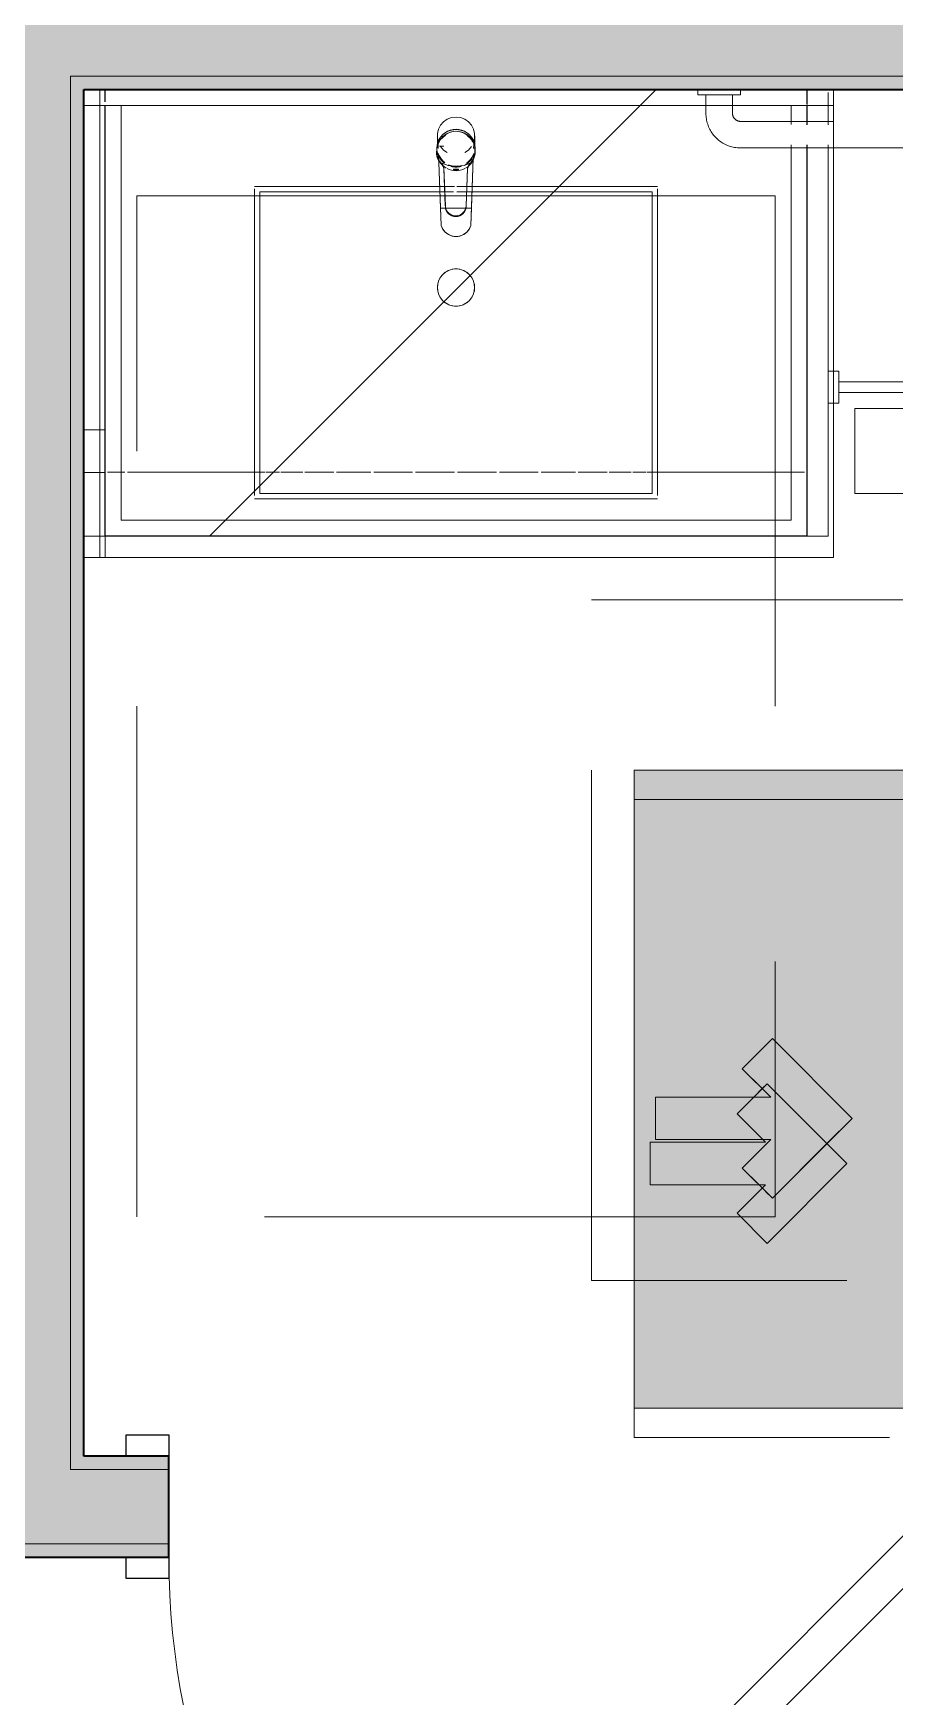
# Model space of a CAD drawing. Header units: inches. Extents: x 6 to 8416, y -388 to 6104.
# Drawn here: x 7425.3 to 7465.8, y 1083.9 to 1162.1 of the extents above; entities that cross this region are included whole.
import ezdxf

# ---------------------------------------------------------------- set-up
doc = ezdxf.new("R2010")
doc.units = ezdxf.units.IN
doc.header["$MEASUREMENT"] = 0
for name, pattern in [('Dash 1_16_', [48, 24, -24]), ('Hidden 1_16_', [36, 24, -12]), ('Hidden 3_16_', [13.5, 9, -4.5])]:
    doc.linetypes.add(name, pattern=pattern)
for name, color, linetype, lineweight in [('A-DOOR', 31, 'Continuous', 18), ('A-DOOR-FRAM', 31, 'Continuous', 25), ('A-GENM', 13, 'Continuous', 18), ('A-WALL', 113, 'Continuous', 25), ('A-WALL-PATT', 111, 'Continuous', 35), ('I-WALL', 2, 'Continuous', 25), ('P-SANR-FIXT', 6, 'Continuous', 18), ('Q-CASE', 31, 'Continuous', 18), ('Q-SPCQ', 91, 'Continuous', 18)]:
    doc.layers.add(name, color=color, linetype=linetype, lineweight=lineweight)
pattern_1 = [(45, (-3315.637, -1159.436), (-16.97056, 16.97056), [])]

# ---------------------------------------------------------------- blocks, each defined once
blk = doc.blocks.new('PL BA Toilet-Unit-Two Piece-ICC ADA-AM - ICC Type B_ Side Approach_ Swing Up Bar-V922-LEVEL 3 - PLAN Copy 1 Copy 1')
at = {"layer": 'A-GENM', "linetype": 'Hidden 1_16_', "lineweight": 9}
for p, q in [((0, 56), (48, 56)), ((48, 56), (48, 24)), ((39.75, 54.25), (36, 50.5)), ((36, 50.5), (39.75, 54.25)), ((41.164, 52.836), (39.75, 54.25)), ((39.75, 54.25), (41.164, 52.836)), ((39.828, 51.5), (41.164, 52.836)), ((41.164, 52.836), (39.977, 51.648)), ((45.25, 51.5), (39.828, 51.5)), ((39.828, 51.5), (40.125, 51.5)), ((40.125, 51.5), (45.25, 51.5)), ((45.25, 49.5), (45.25, 51.5)), ((45.25, 51.5), (45.25, 49.5)), ((36, 50.5), (39.75, 46.75)), ((36.937, 49.563), (36, 50.5)), ((39.75, 46.75), (36.937, 49.563)), ((41.164, 48.164), (39.828, 49.5)), ((39.828, 49.5), (45.25, 49.5)), ((45.25, 49.5), (39.828, 49.5)), ((39.953, 49.375), (41.164, 48.164)), ((39.75, 46.75), (41.164, 48.164)), ((41.164, 48.164), (40.375, 47.375)), ((39.977, 46.977), (39.75, 46.75)), ((40.375, 47.375), (39.977, 46.977)), ((33, 24), (48, 24))]:
    blk.add_line(p, q, dxfattribs=at)
blk = doc.blocks.new('GM Clearance-Rect-AM - 30_ x 48_  - A117 2017 Existing _ Type B _ A117 2009 _ CBC-V986-LEVEL 3 - PLAN Copy 1 Copy 1')
at = {"layer": 'A-GENM', "linetype": 'Hidden 1_16_', "lineweight": 9, "transparency": 33554560}
h = blk.add_hatch(color=256, dxfattribs=at)
h.paths.add_polyline_path([(15, -30.089), (14.75, -30.089), (14.75, -29.656), (15, -29.656), (15, -6.089), (14.75, -6.089), (14.75, -5.656), (15, -5.656), (15, 0), (11.777, -0.051), (9.674, -0.744), (3.467, -2.289), (-1.424, -3.155), (-8.171, -3.783), (-13.109, -3.896), (-15, -3.933), (-15, -48), (15, -48)])
h.paths.add_polyline_path([(8.6, 0), (-15, 0), (-15, -2.824), (-10.45, -2.869), (-4.679, -2.522), (1.585, -1.633), (7.063, -0.418), (8.205, -0.107)])
at = {"layer": 'A-GENM', "linetype": 'Hidden 1_16_', "lineweight": 9}
for p, q in [((-15, -48), (-15, -3.821)), ((-15, -3.821), (-15, -48)), ((-15, -48), (-15, -3.821)), ((15, -30.062), (15, -48)), ((15, -48), (15, -30.062)), ((15, -30.062), (15, -48)), ((15, -48), (-15, -48)), ((-15, -48), (15, -48)), ((15, -48), (-15, -48))]:
    blk.add_line(p, q, dxfattribs=at)
blk = doc.blocks.new('GM BA Vanity-Single - Lav Cab _ Apron-ICC ADA-AM - 33_ Sink Cab_End Panel - Forward-V824-LEVEL 3 - PLAN Copy 1 Copy 1')
at = {"layer": 'A-GENM'}
for p, q in [((0.75, 0), (0, 0)), ((0, 0), (0, -16)), ((0, -0.75), (0, 0)), ((0, 0), (0.75, 0)), ((35.25, 0), (0, 0)), ((0, 0), (0, -0.75)), ((0, -0.75), (0, 0)), ((0, 0), (0.75, 0)), ((0.75, 0), (0, 0)), ((0, 0), (0, -0.75)), ((0, 0), (0.75, 0)), ((0, -0.75), (0, 0)), ((0, -16), (0, -0.75)), ((0, -0.75), (35.25, -0.75)), ((0.75, -0.75), (0, -0.75)), ((0, -0.75), (0, -16)), ((0, -16), (0, -0.75)), ((0.75, -16), (0.75, 0)), ((0.75, 0), (0.75, -0.75)), ((0.75, 0), (35.25, 0)), ((35.25, 0), (0.75, 0)), ((0.75, 0), (35.25, 0)), ((0.75, -0.75), (0.75, -16)), ((35.25, -0.75), (0.75, -0.75)), ((35.25, -0.75), (35.25, 0)), ((35.25, 0), (35.25, -0.75)), ((35.25, -0.75), (35.25, 0)), ((35.25, 0), (35.25, -0.75)), ((35.25, -22), (35.25, -0.75)), ((35.25, -0.75), (35.25, -1.66)), ((35.25, -2.601), (35.25, -22)), ((8.281, -4.813), (16.746, -4.813)), ((8.281, -19), (8.281, -4.813)), ((16.746, -4.813), (8.281, -4.813)), ((8.281, -4.813), (8.281, -19)), ((16.746, -4.813), (16.975, -4.813)), ((16.975, -4.813), (16.746, -4.813)), ((16.975, -4.813), (17.386, -4.813)), ((17.386, -4.813), (16.975, -4.813)), ((17.531, -4.813), (17.999, -4.813)), ((17.999, -4.813), (17.531, -4.813)), ((17.999, -4.813), (18.254, -4.813)), ((18.254, -4.813), (17.999, -4.813)), ((18.254, -4.813), (26.719, -4.813)), ((26.719, -4.813), (18.254, -4.813)), ((26.719, -4.813), (26.719, -19)), ((26.719, -19), (26.719, -4.813)), ((0, -16), (0, -22)), ((0, -22), (0, -16)), ((0, -16), (0, -22)), ((0, -22), (0, -16)), ((0.75, -22), (0.75, -16)), ((0.75, -16), (0.75, -22)), ((26.719, -19), (8.281, -19)), ((8.281, -19), (26.719, -19)), ((0, -22), (0.75, -22)), ((0.75, -22), (0, -22)), ((0, -22), (0.75, -22)), ((0.75, -22), (0, -22)), ((0.75, -22), (1, -22)), ((1, -22), (0.75, -22)), ((1, -22), (35.25, -22)), ((35.25, -22), (1, -22))]:
    blk.add_line(p, q, dxfattribs=at)
blk = doc.blocks.new('GM Outlet Zone-AM - GM Outlet Zone-AM-V988-LEVEL 3 - PLAN Copy 1 Copy 1')
at = {"layer": 'A-GENM', "linetype": 'Dash 1_16_', "lineweight": 9}
for p, q in [((-3, 0), (3, 0)), ((3, 0), (-3, 0)), ((-3, -0.75), (-3, 0)), ((-3, 0), (-3, -1)), ((-3, -1), (-3, -0.75)), ((3, 0), (3, -0.75)), ((3, 0), (3, -1)), ((3, -0.75), (3, -1)), ((-3, -1), (3, -1)), ((3, -1), (-3, -1))]:
    blk.add_line(p, q, dxfattribs=at)
blk = doc.blocks.new('z Nested-Clearance-Shower-AM - Tub_Shower - ICC Type B - Option A_ Forward-V427-LEVEL 3 - PLAN Copy 1 Copy 1')
at = {"layer": 'A-GENM', "linetype": 'Hidden 1_16_', "lineweight": 9}
for p, q in [((0, -48), (0, 0)), ((30, 0), (30, -48)), ((15, -37.75), (11.25, -41.5)), ((11.25, -41.5), (15, -37.75)), ((18.75, -41.5), (15, -37.75)), ((15, -37.75), (16.187, -38.937)), ((16.187, -38.937), (18.75, -41.5)), ((11.25, -41.5), (12.664, -42.914)), ((12.664, -42.914), (11.25, -41.5)), ((12.664, -42.914), (14, -41.578)), ((13.602, -41.977), (12.664, -42.914)), ((14, -41.578), (13.602, -41.977)), ((14, -41.578), (14, -47)), ((14, -42.375), (14, -41.578)), ((16, -47), (16, -41.578)), ((16, -41.578), (17.336, -42.914)), ((16, -41.578), (16, -41.825)), ((16, -41.953), (16, -47)), ((17.336, -42.914), (16.25, -41.828)), ((17.336, -42.914), (18.75, -41.5)), ((18.125, -42.125), (17.336, -42.914)), ((18.75, -41.5), (18.43, -41.82)), ((14, -47), (14, -42.375)), ((14, -47), (16, -47)), ((16, -47), (14, -47)), ((30, -48), (0, -48))]:
    blk.add_line(p, q, dxfattribs=at)
blk = doc.blocks.new('z Nested-Toilet Grab Bars - z Nested-Toilet Grab Bars-V990-LEVEL 3 - PLAN Copy 1 Copy 1')
at = {"layer": 'A-GENM', "linetype": 'Dash 1_16_', "lineweight": 9}
for p, q in [((-43, 0), (-43, -0.25)), ((-42.901, 0), (-43, 0)), ((-41.377, 0), (-43, 0)), ((-42.623, 0), (-42.901, 0)), ((-42.223, 0), (-42.623, 0)), ((-41.777, 0), (-42.223, 0)), ((-41.377, 0), (-41.777, 0)), ((-41.099, 0), (-41.377, 0)), ((-41, 0), (-41.377, 0)), ((-41, 0), (-41.099, 0)), ((-41, -0.25), (-41, 0)), ((-43, -0.25), (-42.901, -0.25)), ((-43, -0.25), (-42.901, -0.25)), ((-42.901, -0.25), (-42.623, -0.25)), ((-42.901, -0.25), (-42.623, -0.25)), ((-42.625, -0.25), (-42.625, -0.75)), ((-42.563, -0.25), (-42.625, -0.25)), ((-42.563, -0.25), (-42.625, -0.25)), ((-42.625, -0.75), (-42.625, -1.125)), ((-42.623, -0.25), (-42.223, -0.25)), ((-42.623, -0.25), (-42.223, -0.25)), ((-42.39, -0.25), (-42.563, -0.25)), ((-42.39, -0.25), (-42.563, -0.25)), ((-42.139, -0.25), (-42.39, -0.25)), ((-42.139, -0.25), (-42.39, -0.25)), ((-42.223, -0.25), (-41.777, -0.25)), ((-42.223, -0.25), (-41.777, -0.25)), ((-41.861, -0.25), (-42.139, -0.25)), ((-41.861, -0.25), (-42.139, -0.25)), ((-41.61, -0.25), (-41.861, -0.25)), ((-41.61, -0.25), (-41.861, -0.25)), ((-41.777, -0.25), (-41.377, -0.25)), ((-41.777, -0.25), (-41.377, -0.25)), ((-41.437, -0.25), (-41.61, -0.25)), ((-41.437, -0.25), (-41.61, -0.25)), ((-41.375, -0.25), (-41.437, -0.25)), ((-41.375, -0.25), (-41.437, -0.25)), ((-41.377, -0.25), (-41.099, -0.25)), ((-41.377, -0.25), (-41.099, -0.25)), ((-41.375, -0.75), (-41.375, -0.25)), ((-41.375, -1.125), (-41.375, -0.75)), ((-41.099, -0.25), (-41, -0.25)), ((-41.099, -0.25), (-41, -0.25)), ((-36.625, -1.5), (-41, -1.5)), ((-7, -1.5), (-36.625, -1.5)), ((-41, -2.75), (-36.625, -2.75)), ((-36.625, -2.75), (-7, -2.75))]:
    blk.add_line(p, q, dxfattribs=at)
at = {"layer": 'A-GENM', "linetype": 'Dash 1_16_', "lineweight": 9, "flags": 128}
for points in [[(-42.625, -1.125), (-42.624, -1.19), (-42.62, -1.255), (-42.613, -1.32), (-42.604, -1.384), (-42.593, -1.448), (-42.578, -1.511), (-42.562, -1.574), (-42.543, -1.636), (-42.521, -1.697), (-42.497, -1.758), (-42.47, -1.817), (-42.441, -1.875), (-42.41, -1.932), (-42.377, -1.988), (-42.341, -2.043), (-42.303, -2.095), (-42.264, -2.147), (-42.222, -2.197), (-42.178, -2.244), (-42.132, -2.291), (-42.085, -2.335), (-42.035, -2.377), (-41.984, -2.418), (-41.932, -2.456), (-41.878, -2.492), (-41.823, -2.526), (-41.766, -2.558), (-41.708, -2.588), (-41.649, -2.615), (-41.589, -2.64), (-41.528, -2.662), (-41.466, -2.682), (-41.403, -2.699), (-41.34, -2.714), (-41.276, -2.726), (-41.212, -2.736), (-41.147, -2.743), (-41.083, -2.748), (-41.018, -2.75), (-41, -2.75)], [(-41, -1.5), (-41.015, -1.5), (-41.03, -1.499), (-41.045, -1.497), (-41.06, -1.495), (-41.075, -1.493), (-41.089, -1.489), (-41.104, -1.485), (-41.118, -1.481), (-41.132, -1.476), (-41.146, -1.47), (-41.16, -1.464), (-41.173, -1.458), (-41.186, -1.45), (-41.199, -1.443), (-41.212, -1.435), (-41.224, -1.426), (-41.236, -1.417), (-41.247, -1.407), (-41.258, -1.397), (-41.269, -1.386), (-41.279, -1.375), (-41.289, -1.364), (-41.298, -1.352), (-41.307, -1.34), (-41.316, -1.328), (-41.323, -1.315), (-41.331, -1.302), (-41.338, -1.288), (-41.344, -1.275), (-41.35, -1.261), (-41.355, -1.247), (-41.359, -1.233), (-41.363, -1.218), (-41.367, -1.203), (-41.37, -1.189), (-41.372, -1.174), (-41.373, -1.159), (-41.375, -1.144), (-41.375, -1.129), (-41.375, -1.125)]]:
    blk.add_lwpolyline(points, dxfattribs=at)
blk = doc.blocks.new('Unit-Single-Flush-ICC ADA-AM - 36_ x 84_-NR _U-BA _ BATH_-V125-LEVEL 3 - PLAN Copy 1 Copy 1')
at = {"layer": 'A-DOOR'}
for p, q in [((16.763, -1.138), (-8.693, -26.593)), ((16.763, -1.138), (18, -2.375)), ((18, -2.375), (-7.456, -27.831)), ((-8.693, -26.593), (-7.456, -27.831))]:
    blk.add_line(p, q, dxfattribs=at)
at = {"layer": 'A-DOOR', "lineweight": 9}
blk.add_arc((18, -2.375), 36, 180, 225, dxfattribs=at)
at = {"layer": 'A-DOOR-FRAM'}
for p, q in [((-20, 2.375), (-20, 3.375)), ((-20, 3.375), (-18, 3.375)), ((-18, 3.375), (-18, 2.375)), ((18, 2.375), (18, 3.375)), ((18, 3.375), (20, 3.375)), ((20, 3.375), (20, 2.375)), ((-18, 2.375), (-20, 2.375)), ((20, 2.375), (18, 2.375)), ((-20, -2.375), (-18, -2.375)), ((-20, -3.375), (-20, -2.375)), ((-18, -2.375), (-18, -3.375)), ((18, -2.375), (20, -2.375)), ((18, -3.375), (18, -2.375)), ((20, -2.375), (20, -3.375)), ((-18, -3.375), (-20, -3.375)), ((20, -3.375), (18, -3.375))]:
    blk.add_line(p, q, dxfattribs=at)
at = {"layer": 'A-DOOR-FRAM', "lineweight": 18}
for p, q in [((-20, 3.375), (-18, 3.375)), ((-20, 3.375), (-20, 2.375)), ((-18, 3.375), (-18, 2.375)), ((18, 3.375), (20, 3.375)), ((18, 3.375), (18, 2.375)), ((20, 3.375), (20, 2.375)), ((-18, 2.375), (-20, 2.375)), ((20, 2.375), (18, 2.375)), ((-20, -3.375), (-20, -2.375)), ((-20, -2.375), (-18, -2.375)), ((-18, -3.375), (-18, -2.375)), ((18, -3.375), (18, -2.375)), ((18, -2.375), (20, -2.375)), ((20, -3.375), (20, -2.375)), ((-18, -3.375), (-20, -3.375)), ((20, -3.375), (18, -3.375))]:
    blk.add_line(p, q, dxfattribs=at)
blk = doc.blocks.new('z Nested-Lav Basin-Rectangular - Rectangular-V719-LEVEL 3 - PLAN Copy 1 Copy 1')
at = {"layer": 'P-SANR-FIXT', "lineweight": 9}
for p, q in [((-9.469, 7.387), (-0.764, 7.387)), ((-9.231, 7.387), (-9.469, 7.387)), ((-9.469, 7.282), (-9.469, -7.141)), ((-8.531, 7.387), (-9.231, 7.387)), ((-9.219, -7.051), (-9.219, 7.137)), ((-9.219, 7.137), (-0.754, 7.137)), ((-9.219, 7.137), (-8.988, 7.137)), ((-8.988, 7.137), (-8.306, 7.137)), ((-7.403, 7.387), (-8.531, 7.387)), ((-8.306, 7.137), (-7.208, 7.137)), ((-5.904, 7.387), (-7.403, 7.387)), ((-7.208, 7.137), (-5.748, 7.137)), ((-4.108, 7.387), (-5.904, 7.387)), ((-5.748, 7.137), (-4, 7.137)), ((-2.107, 7.387), (-4.108, 7.387)), ((-4, 7.137), (-2.051, 7.137)), ((-0.768, 7.387), (-2.107, 7.387)), ((-2.051, 7.137), (-0.759, 7.137)), ((-0.537, 7.387), (-0.768, 7.387)), ((-0.764, 7.387), (-0.534, 7.387)), ((-0.759, 7.137), (-0.528, 7.137)), ((-0.754, 7.137), (-0.525, 7.137)), ((-0.073, 7.387), (-0.537, 7.387)), ((-0.534, 7.387), (-0.073, 7.387)), ((-0.528, 7.137), (-0.114, 7.137)), ((-0.525, 7.137), (-0.114, 7.137)), ((0.031, 7.137), (0.499, 7.137)), ((0.031, 7.137), (0.501, 7.137)), ((0.032, 7.387), (0.508, 7.387)), ((0.51, 7.387), (0.032, 7.387)), ((0.499, 7.137), (0.754, 7.137)), ((0.501, 7.137), (0.759, 7.137)), ((0.508, 7.387), (0.764, 7.387)), ((0.768, 7.387), (0.51, 7.387)), ((0.754, 7.137), (9.219, 7.137)), ((0.759, 7.137), (2.051, 7.137)), ((0.764, 7.387), (9.469, 7.387)), ((2.107, 7.387), (0.768, 7.387)), ((2.051, 7.137), (4, 7.137)), ((4.108, 7.387), (2.107, 7.387)), ((4, 7.137), (5.748, 7.137)), ((5.904, 7.387), (4.108, 7.387)), ((5.748, 7.137), (7.208, 7.137)), ((7.403, 7.387), (5.904, 7.387)), ((7.208, 7.137), (8.306, 7.137)), ((8.531, 7.387), (7.403, 7.387)), ((8.306, 7.137), (8.988, 7.137)), ((9.231, 7.387), (8.531, 7.387)), ((8.988, 7.137), (9.219, 7.137)), ((9.219, 7.137), (9.219, -7.051)), ((9.469, 7.387), (9.231, 7.387)), ((9.469, -7.139), (9.469, 7.278)), ((-9.469, -7.301), (-9.231, -7.301)), ((9.469, -7.301), (-9.469, -7.301)), ((-9.231, -7.301), (-8.531, -7.301)), ((9.219, -7.051), (-9.219, -7.051)), ((-8.988, -7.051), (-9.219, -7.051)), ((-8.306, -7.051), (-8.988, -7.051)), ((-8.531, -7.301), (-7.403, -7.301)), ((-7.208, -7.051), (-8.306, -7.051)), ((-7.403, -7.301), (-5.904, -7.301)), ((-5.748, -7.051), (-7.208, -7.051)), ((-5.904, -7.301), (-4.108, -7.301)), ((-4, -7.051), (-5.748, -7.051)), ((-4.108, -7.301), (-2.107, -7.301)), ((-2.051, -7.051), (-4, -7.051)), ((-2.107, -7.301), (0, -7.301)), ((0, -7.051), (-2.051, -7.051)), ((2.051, -7.051), (0, -7.051)), ((0, -7.301), (2.107, -7.301)), ((4, -7.051), (2.051, -7.051)), ((2.107, -7.301), (4.108, -7.301)), ((5.748, -7.051), (4, -7.051)), ((4.108, -7.301), (5.904, -7.301)), ((7.208, -7.051), (5.748, -7.051)), ((5.904, -7.301), (7.403, -7.301)), ((8.306, -7.051), (7.208, -7.051)), ((7.403, -7.301), (8.531, -7.301)), ((8.988, -7.051), (8.306, -7.051)), ((8.531, -7.301), (9.231, -7.301)), ((9.219, -7.051), (8.988, -7.051)), ((9.231, -7.301), (9.469, -7.301))]:
    blk.add_line(p, q, dxfattribs=at)
at = {"layer": 'P-SANR-FIXT'}
blk.add_circle((0, 2.637), 0.875, dxfattribs=at)
at = {"layer": 'P-SANR-FIXT', "lineweight": 9}
for points in [[(-0.875, 2.637), (-0.875, 2.738), (-0.839, 2.942), (-0.684, 3.211), (-0.447, 3.41), (-0.155, 3.516), (0.155, 3.516), (0.447, 3.41), (0.684, 3.21), (0.839, 2.942), (0.875, 2.738), (0.875, 2.637)], [(-0.67, 3.199), (-0.736, 3.121), (-0.787, 3.032), (-0.822, 2.936)], [(-0.438, 3.394), (-0.526, 3.343), (-0.605, 3.277), (-0.67, 3.199)], [(-0.152, 3.498), (-0.252, 3.481), (-0.349, 3.445), (-0.438, 3.394)], [(0.152, 3.498), (0.052, 3.516), (-0.052, 3.516), (-0.152, 3.498)], [(0.438, 3.394), (0.349, 3.445), (0.252, 3.481), (0.152, 3.498)], [(0.67, 3.199), (0.605, 3.277), (0.526, 3.343), (0.438, 3.394)], [(0.822, 2.936), (0.787, 3.031), (0.736, 3.121), (0.67, 3.199)], [(-0.822, 2.936), (-0.857, 2.84), (-0.875, 2.738), (-0.875, 2.637)], [(-0.875, 2.637), (-0.875, 2.535), (-0.857, 2.433), (-0.822, 2.337)], [(0.875, 2.637), (0.875, 2.535), (0.839, 2.331), (0.684, 2.063), (0.447, 1.863), (0.155, 1.757), (-0.155, 1.757), (-0.447, 1.863), (-0.684, 2.062), (-0.839, 2.331), (-0.875, 2.535), (-0.875, 2.637)], [(0.875, 2.637), (0.875, 2.738), (0.857, 2.84), (0.822, 2.936)], [(0.822, 2.337), (0.857, 2.433), (0.875, 2.535), (0.875, 2.637)], [(-0.822, 2.337), (-0.787, 2.242), (-0.736, 2.152), (-0.67, 2.074)], [(-0.67, 2.074), (-0.605, 1.996), (-0.526, 1.93), (-0.438, 1.879)], [(-0.438, 1.879), (-0.349, 1.828), (-0.252, 1.793), (-0.152, 1.775)], [(-0.152, 1.775), (-0.052, 1.757), (0.052, 1.757), (0.152, 1.775)], [(0.152, 1.775), (0.252, 1.793), (0.349, 1.828), (0.438, 1.879)], [(0.438, 1.879), (0.526, 1.93), (0.605, 1.996), (0.67, 2.074)], [(0.67, 2.074), (0.736, 2.152), (0.787, 2.242), (0.822, 2.337)]]:
    blk.add_open_spline(points, degree=3, dxfattribs=at)
blk = doc.blocks.new('z Nested-Faucet-BA-Sngl Handle - Faucet-V948-LEVEL 3 - PLAN Copy 1 Copy 1')
at = {"layer": 'P-SANR-FIXT'}
for p, q in [((-0.878, 1.628), (-0.878, 1.072)), ((-0.586, 1.721), (-0.73, 1.571)), ((0.878, 1.072), (0.878, 1.628)), ((-0.913, 0.847), (-0.913, 0.806)), ((-0.892, 1.197), (-0.904, 1.059)), ((-0.904, 1.059), (-0.904, 0.911)), ((-0.904, 1.059), (-0.901, 0.993)), ((-0.837, 1.3), (-0.837, 1.146)), ((-0.837, 1.146), (-0.837, 1.058)), ((-0.837, 1.058), (-0.829, 1.058)), ((-0.829, 1.058), (-0.837, 1.058)), ((-0.82, 0.808), (-0.697, -2.584)), ((-0.727, -1.767), (-0.82, 0.808)), ((-0.772, 1.146), (-0.57, 1.146)), ((-0.723, 1.126), (-0.582, 0.966)), ((-0.582, 0.966), (-0.408, 0.845)), ((0.408, 0.845), (0.582, 0.966)), ((0.582, 0.966), (0.723, 1.126)), ((0.828, 1.029), (0.835, 1.214)), ((0.836, 1.232), (0.832, 1.146)), ((0.836, 1.232), (0.85, 1.232)), ((0.85, 1.232), (0.836, 1.232)), ((0.85, 1.3), (0.85, 1.232)), ((0.85, 1.232), (0.85, 1.3)), ((0.89, 0.926), (0.89, 0.966)), ((0.904, 1.059), (0.892, 1.197)), ((0.901, 0.993), (0.904, 1.059)), ((0.904, 0.911), (0.904, 1.059)), ((-0.567, 0.126), (-0.5, -1.664)), ((-0.567, 0.085), (-0.567, 0.126)), ((-0.502, -1.664), (-0.567, 0.085)), ((-0.118, 0.06), (-0.118, 0.019)), ((-0.118, 0.019), (0.118, 0.019)), ((-0.118, 0.019), (0.118, 0.019)), ((0.118, 0.019), (0.118, 0.06)), ((0.476, -1.663), (0.538, 0.119)), ((0.538, 0.078), (0.477, -1.663)), ((0.538, 0.078), (0.538, 0.119)), ((0.608, 0.226), (0.608, 0.267)), ((0.697, -2.591), (0.812, 0.587)), ((0.812, 0.587), (0.727, -1.767)), ((-0.697, -2.584), (-0.727, -1.767)), ((-0.727, -1.767), (0.727, -1.767)), ((0.727, -1.767), (0.697, -2.591))]:
    blk.add_line(p, q, dxfattribs=at)
at = {"layer": 'P-SANR-FIXT', "flags": 128}
for points in [[(0, 2.513), (-0.21, 2.488), (-0.408, 2.412), (-0.582, 2.291), (-0.723, 2.131), (-0.821, 1.942), (-0.872, 1.735), (-0.872, 1.522), (-0.83, 1.338)], [(0.83, 1.338), (0.872, 1.522), (0.872, 1.735), (0.821, 1.942), (0.723, 2.131), (0.582, 2.291), (0.408, 2.412), (0.21, 2.488), (0, 2.513)], [(-0.74, 0.375), (-0.843, 0.574), (-0.897, 0.793), (-0.898, 1.019), (-0.846, 1.238), (-0.745, 1.438), (-0.601, 1.607), (-0.421, 1.736), (-0.217, 1.816), (0, 1.844)], [(-0.73, 1.571), (-0.834, 1.393), (-0.892, 1.197)], [(0, 1.929), (-0.211, 1.905), (-0.41, 1.834), (-0.586, 1.721)], [(0.892, 1.197), (0.834, 1.393), (0.73, 1.571), (0.586, 1.721), (0.41, 1.834), (0.211, 1.905), (0, 1.929)], [(0, 1.844), (0.217, 1.816), (0.421, 1.736), (0.601, 1.607), (0.745, 1.438), (0.846, 1.238), (0.898, 1.019), (0.897, 0.793), (0.843, 0.574), (0.74, 0.375)], [(0, 0.193), (-0.375, 0.243), (-0.74, 0.375)], [(0.74, 0.375), (0.38, 0.244), (0, 0.193)], [(-0.697, -2.584), (-0.622, -2.753), (-0.506, -2.898), (-0.358, -3.009), (-0.187, -3.079), (-0.003, -3.103), (0.181, -3.081), (0.353, -3.013), (0.503, -2.903), (0.62, -2.76), (0.697, -2.591)], [(-0.53, -2.874), (-0.63, -2.738), (-0.697, -2.584)], [(0.527, -2.879), (0.397, -2.987), (0.246, -3.061), (0.081, -3.099), (-0.087, -3.098), (-0.251, -3.059), (-0.401, -2.982), (-0.53, -2.874)], [(0.697, -2.591), (0.628, -2.745), (0.527, -2.879)]]:
    blk.add_lwpolyline(points, dxfattribs=at)
at = {"layer": 'P-SANR-FIXT'}
for centre, major_axis, ratio, start_param, end_param in [((0, 1.072), (0.878, 0), 0.992546, 1.570796, 2.827433), ((0, 1.072), (-0.878, 0), 0.992546, 4.712389, 5.969026), ((0.006, 0.973), (0.888, 0), 0.981627, 0.933909, 2.665692), ((0.006, 0.932), (0.888, 0), 0.981627, 2.170897, 2.418294), ((0, 1.072), (0.878, 0), 0.992546, 0.314159, 1.570796), ((0, 1.072), (0.878, 0), 0.992546, 0.314159, 1.570796), ((0.011, 0.98), (0.879, 0), 0.981627, 0.042013, 0.933909), ((0.011, 0.939), (0.879, 0), 0.981627, 0.710935, 0.933909), ((0.254, 0.847), (1.168, 0), 0.981627, 2.665692, 3.178986), ((0.254, 0.806), (1.168, 0), 0.981627, 2.964137, 3.178986), ((-0.322, 0.826), (0.591, 0), 0.981627, 3.178986, 3.714688), ((0, 1.061), (0.904, 0), 0.992546, 3.217646, 3.715894), ((0, 1.072), (0.878, 0), 0.992546, 5.340708, 5.969026), ((0, 1.072), (0.878, 0), 0.992546, 5.340708, 5.969026), ((0.011, 0.939), (0.879, 0), 0.981627, 0.487961, 0.710935), ((0, 1.061), (0.904, 0), 0.992546, 5.760739, 5.987105), ((-0.314, 0.966), (1.204, 0), 0.981627, 5.996826, 6.325199), ((0, 1.072), (0.878, 0), 0.992546, 6.230844, 6.449596), ((-0.314, 0.926), (-1.204, 0), 0.981627, 3.01942, 3.141593), ((-0.314, 0.926), (1.204, 0), 0.981627, 0, 0.042013), ((-0.322, 0.785), (0.591, 0), 0.981627, 3.178986, 3.714688), ((0.566, 1.388), (1.648, 0), 0.981627, 3.714688, 3.860385), ((0.566, 1.348), (1.648, 0), 0.981627, 3.714688, 3.787537), ((0, 1.072), (0.878, 0), 0.992546, 3.551057, 4.075712), ((0, 1.072), (0.878, 0), 0.992546, 3.551057, 4.075712), ((0.566, 1.348), (1.648, 0), 0.981627, 3.787537, 3.860385), ((0, 1.061), (0.904, 0), 0.992546, 3.750335, 4.060308), ((0, 0.89), (0.904, 0), 0.992546, 3.752746, 4.180072), ((-1.05, 0), (0.5, 0), 0.981627, 0.402972, 0.718792), ((-1.05, -0.04), (0.5, 0), 0.981627, 0.258592, 0.718792), ((-1.05, 0), (0.5, 0), 0.981627, 0.258592, 0.402972), ((0, 0.89), (0.904, 0), 0.992546, 4.232568, 4.712389), ((0, 1.072), (0.878, 0), 0.992546, 4.304525, 4.702797), ((0, 1.072), (0.878, 0), 0.992546, 4.304525, 4.702797), ((0, 1.061), (0.904, 0), 0.992546, 4.44211, 4.712389), ((0, 1.061), (-0.904, 0), 0.992546, 1.570796, 1.844377), ((0, 0.89), (0.904, 0), 0.992546, 4.712389, 5.19221), ((0, 1.072), (0.878, 0), 0.992546, 4.721981, 5.021918), ((0, 1.072), (0.878, 0), 0.992546, 4.721981, 5.021918), ((0, 1.061), (0.904, 0), 0.992546, 5.210637, 5.708884), ((0, 0.89), (0.904, 0), 0.992546, 5.234976, 5.672032), ((1.193, -0.131), (0.689, 0), 0.981627, 2.584339, 2.826182), ((1.193, -0.091), (0.689, 0), 0.981627, 2.708663, 2.826182), ((1.193, -0.091), (0.689, 0), 0.981627, 2.584339, 2.708663), ((0.057, 0.859), (0.817, 0), 0.981627, 5.452534, 5.996826), ((0.057, 0.818), (0.817, 0), 0.981627, 5.452534, 5.996826), ((-0.314, 0.926), (1.204, 0), 0.981627, 5.996826, 6.161012), ((-0.012, -1.647), (0.488, 0), 0.981627, 3.17816, 6.248991), ((-0.012, -1.687), (0.488, 0), 0.981627, 3.17816, 6.248991)]:
    blk.add_ellipse(centre, major_axis=major_axis, ratio=ratio, start_param=start_param, end_param=end_param, dxfattribs=at)
for points, knots in [([(0, 0.067), (-0.018, 0.067), (-0.044, 0.067), (-0.074, 0.067), (-0.096, 0.066), (-0.114, 0.064), (-0.118, 0.062), (-0.118, 0.06)], [0, 0, 0, 0, 0.285714, 0.428571, 0.571429, 0.785714, 1, 1, 1, 1]), ([(-0.118, 0.06), (-0.118, 0.058), (-0.11, 0.053), (-0.079, 0.044), (-0.04, 0.039), (-0.014, 0.038), (0, 0.038)], [0, 0, 0, 0, 0.285714, 0.571429, 0.785714, 1, 1, 1, 1]), ([(0.118, 0.06), (0.118, 0.062), (0.112, 0.065), (0.093, 0.066), (0.071, 0.067), (0.04, 0.067), (0.013, 0.067), (0, 0.067)], [0, 0, 0, 0, 0.285714, 0.428571, 0.571429, 0.785714, 1, 1, 1, 1]), ([(0, 0.038), (0.018, 0.038), (0.044, 0.039), (0.075, 0.044), (0.096, 0.049), (0.114, 0.055), (0.118, 0.058), (0.118, 0.06)], [0, 0, 0, 0, 0.285714, 0.428571, 0.571429, 0.785714, 1, 1, 1, 1])]:
    blk.add_open_spline(points, degree=3, knots=knots, dxfattribs=at)
blk = doc.blocks.new('z Nested-Clearance-Plumbing-AM - Clearance-V316-LEVEL 3 - PLAN Copy 1 Copy 1')
at = {"layer": 'A-GENM', "linetype": 'Hidden 1_16_', "lineweight": 9}
for p, q in [((-15, -48), (-15, 0)), ((-15, 0), (-0.748, 0)), ((-0.748, 0), (-0.518, 0)), ((-0.518, 0), (0.492, 0)), ((0.492, 0), (0.748, 0)), ((0.748, 0), (15, 0)), ((15, 0), (15, -48)), ((15, -48), (-15, -48))]:
    blk.add_line(p, q, dxfattribs=at)
blk = doc.blocks.new('CW BA Var LW - Double Doors _ Apron - AM - W x H x 21_ D - 5 1_2_ Apron-V1310-LEVEL 3 - PLAN Copy 1 Copy 1')
at = {"layer": 'Q-CASE', "lineweight": 9}
h = blk.add_hatch(dxfattribs=at)
h.set_pattern_fill('FP_103', color=256, style=0, pattern_type=2)
h.set_pattern_definition(pattern_1)
h.paths.add_polyline_path([(17.988, -21), (18.738, -21), (18.738, 0), (-14.262, 0), (-14.262, -21), (17.144, -21)])
h.paths.add_polyline_path([(-10.432, -20.25), (-13.512, -20.25), (-13.512, -0.75), (17.988, -0.75), (17.988, -20.25), (-6.981, -20.25)])
h = blk.add_hatch(dxfattribs=at)
h.set_pattern_fill('FP_103', color=256, style=0, pattern_type=2)
h.set_pattern_definition(pattern_1)
h.paths.add_polyline_path([(11.456, -20.25), (17.988, -20.25), (17.988, -0.75), (-13.512, -0.75), (-13.512, -20.25), (11.225, -20.25)])
for p, q in [((-14.262, 0), (-14.262, -0.581)), ((-14.262, -0.581), (-14.262, 0)), ((-14.262, 0), (18.738, 0)), ((18.738, 0), (-14.262, 0)), ((18.738, 0), (18.738, -0.705)), ((18.738, -0.705), (18.738, 0)), ((-14.262, 0), (-14.262, -0.581)), ((-14.262, -0.581), (-14.262, 0)), ((-14.262, 0), (18.738, 0)), ((18.738, 0), (-14.262, 0)), ((-14.262, -0.75), (-14.262, -16)), ((-14.262, -16), (-14.262, -0.75)), ((-14.262, -0.75), (-14.262, -16)), ((-14.262, -16), (-14.262, -0.75)), ((-13.512, -0.75), (17.988, -0.75)), ((-13.512, -20.25), (-13.512, -0.75)), ((17.988, -0.75), (-13.512, -0.75)), ((-13.512, -0.75), (-13.512, -20.25)), ((17.988, -0.75), (17.988, -1.655)), ((17.988, -1.568), (17.988, -0.75)), ((18.738, 0), (18.738, -0.705)), ((18.738, -0.705), (18.738, 0)), ((18.738, -0.75), (18.738, -1.657)), ((18.738, -1.57), (18.738, -0.75)), ((18.738, -0.75), (18.738, -1.57)), ((18.738, -1.57), (18.738, -0.75)), ((17.988, -2.601), (17.988, -20.25)), ((17.988, -20.25), (17.988, -2.688)), ((18.738, -2.601), (18.738, -21)), ((18.738, -21), (18.738, -2.688)), ((18.738, -2.688), (18.738, -18)), ((18.738, -18), (18.738, -2.688)), ((-14.262, -16), (-14.262, -21)), ((-14.262, -21), (-14.262, -16)), ((-14.262, -16), (-14.262, -18)), ((-14.262, -18), (-14.262, -16)), ((-13.335, -18), (-14.151, -18)), ((-13.335, -18), (-14.151, -18)), ((-7.209, -18), (-13.213, -18)), ((-7.209, -18), (-13.213, -18)), ((-6.981, -18), (-7.209, -18)), ((-6.981, -18), (-7.209, -18)), ((-6.75, -18), (-6.965, -18)), ((-6.75, -18), (-6.965, -18)), ((-6.068, -18), (-6.702, -18)), ((-6.068, -18), (-6.702, -18)), ((-4.97, -18), (-5.991, -18)), ((-4.97, -18), (-5.991, -18)), ((-3.51, -18), (-4.867, -18)), ((-3.51, -18), (-4.867, -18)), ((-1.762, -18), (-3.387, -18)), ((-1.762, -18), (-3.387, -18)), ((0.186, -18), (-1.625, -18)), ((0.186, -18), (-1.625, -18)), ((2.164, -18), (0.338, -18)), ((2.164, -18), (0.338, -18)), ((4.138, -18), (2.311, -18)), ((4.138, -18), (2.311, -18)), ((6.1, -18), (4.289, -18)), ((6.1, -18), (4.289, -18)), ((7.862, -18), (6.238, -18)), ((7.862, -18), (6.238, -18)), ((9.342, -18), (7.986, -18)), ((9.342, -18), (7.986, -18)), ((10.466, -18), (9.445, -18)), ((10.466, -18), (9.445, -18)), ((11.177, -18), (10.544, -18)), ((11.177, -18), (10.544, -18)), ((11.44, -18), (11.225, -18)), ((11.44, -18), (11.225, -18)), ((11.685, -18), (11.456, -18)), ((11.685, -18), (11.456, -18)), ((17.988, -18), (11.685, -18)), ((17.988, -18), (11.685, -18)), ((18.627, -18), (18.002, -18)), ((18.627, -18), (18.002, -18)), ((17.988, -20.25), (-13.512, -20.25)), ((-13.512, -20.25), (17.988, -20.25)), ((18.738, -21), (-14.262, -21)), ((18.738, -21), (-14.262, -21)), ((-14.262, -21), (18.738, -21))]:
    blk.add_line(p, q, dxfattribs=at)
at = {"layer": 'Q-CASE', "linetype": 'Hidden 3_16_', "lineweight": 9}
for p, q in [((-14.262, 0), (-14.262, -0.581)), ((-14.262, -0.581), (-14.262, 0)), ((-14.262, 0), (18.738, 0)), ((18.738, 0), (-14.262, 0)), ((18.738, 0), (18.738, -0.705)), ((18.738, -0.705), (18.738, 0)), ((-14.262, -0.75), (-14.262, -16)), ((-14.262, -16), (-14.262, -0.75)), ((-13.512, -0.75), (17.988, -0.75)), ((-13.512, -20.25), (-13.512, -0.75)), ((17.988, -0.75), (-13.512, -0.75)), ((-13.512, -0.75), (-13.512, -20.25)), ((17.988, -0.75), (17.988, -1.568)), ((17.988, -1.568), (17.988, -0.75)), ((18.738, -0.75), (18.738, -1.57)), ((18.738, -1.57), (18.738, -0.75)), ((17.988, -2.688), (17.988, -20.25)), ((17.988, -20.25), (17.988, -2.688)), ((18.738, -2.688), (18.738, -21)), ((18.738, -18), (18.738, -2.688)), ((-14.262, -16), (-14.262, -18)), ((-14.262, -21), (-14.262, -16)), ((-14.262, -18), (-14.262, -21)), ((-13.335, -18), (-14.151, -18)), ((-13.335, -18), (-14.151, -18)), ((-7.209, -18), (-13.213, -18)), ((-7.209, -18), (-13.213, -18)), ((-6.981, -18), (-7.209, -18)), ((-6.981, -18), (-7.209, -18)), ((-6.75, -18), (-6.965, -18)), ((-6.75, -18), (-6.965, -18)), ((-6.068, -18), (-6.702, -18)), ((-6.068, -18), (-6.702, -18)), ((-4.97, -18), (-5.991, -18)), ((-4.97, -18), (-5.991, -18)), ((-3.51, -18), (-4.867, -18)), ((-3.51, -18), (-4.867, -18)), ((-1.762, -18), (-3.387, -18)), ((-1.762, -18), (-3.387, -18)), ((0.186, -18), (-1.625, -18)), ((0.186, -18), (-1.625, -18)), ((2.164, -18), (0.338, -18)), ((2.164, -18), (0.338, -18)), ((4.138, -18), (2.311, -18)), ((4.138, -18), (2.311, -18)), ((6.1, -18), (4.289, -18)), ((6.1, -18), (4.289, -18)), ((7.862, -18), (6.238, -18)), ((7.862, -18), (6.238, -18)), ((9.342, -18), (7.986, -18)), ((9.342, -18), (7.986, -18)), ((10.466, -18), (9.445, -18)), ((10.466, -18), (9.445, -18)), ((11.177, -18), (10.544, -18)), ((11.177, -18), (10.544, -18)), ((11.44, -18), (11.225, -18)), ((11.44, -18), (11.225, -18)), ((11.685, -18), (11.456, -18)), ((11.685, -18), (11.456, -18)), ((17.988, -18), (11.685, -18)), ((17.988, -18), (11.685, -18)), ((18.627, -18), (18.002, -18)), ((18.627, -18), (18.002, -18)), ((18.738, -21), (18.738, -18)), ((17.988, -20.25), (-13.512, -20.25)), ((-13.512, -20.25), (17.988, -20.25)), ((18.738, -21), (-14.262, -21)), ((18.738, -21), (-14.262, -21))]:
    blk.add_line(p, q, dxfattribs=at)
at = {"layer": 'Q-CASE', "lineweight": 25}
for p, q in [((-14.262, -0.581), (-14.262, 0)), ((-14.262, 0), (18.738, 0)), ((-14.262, -16), (-14.262, -0.75)), ((18.738, 0), (18.738, -0.705)), ((18.738, -0.75), (18.738, -1.657)), ((18.738, -2.601), (18.738, -21)), ((-14.262, -21), (-14.262, -16)), ((18.738, -21), (-14.262, -21))]:
    blk.add_line(p, q, dxfattribs=at)
blk = doc.blocks.new('CW Var Filler - Toe Kick - AM - W x H x 21_ D-5699570-LEVEL 3 - PLAN Copy 1 Copy 1')
at = {"layer": 'Q-CASE', "lineweight": 9}
for p, q in [((18.488, -18.004), (19.238, -18.004)), ((19.238, -18.004), (19.488, -18.004)), ((18.488, -21.004), (19.238, -21.004)), ((18.488, -21.004), (19.238, -21.004)), ((19.238, -21.004), (19.488, -21.004)), ((19.238, -21.004), (19.488, -21.004))]:
    blk.add_line(p, q, dxfattribs=at)
blk = doc.blocks.new('CW Var Filler - AM - W x H x 21_ D-V1311-LEVEL 3 - PLAN Copy 1 Copy 1')
at = {"layer": 'Q-CASE', "lineweight": 9}
for p, q in [((18.488, 0), (18.488, -0.705)), ((18.488, -0.705), (18.488, 0)), ((18.488, 0), (19.488, 0)), ((19.488, 0), (18.488, 0)), ((18.488, -0.75), (18.488, -1.57)), ((18.488, -1.657), (18.488, -0.75)), ((19.488, -0.141), (19.488, -0.75)), ((19.488, -0.141), (19.488, -0.75)), ((19.488, -0.75), (19.488, -1.659)), ((19.488, -0.75), (19.488, -1.572)), ((18.488, -21), (18.488, -2.601)), ((18.488, -2.688), (18.488, -18)), ((19.488, -2.601), (19.488, -21)), ((19.488, -2.688), (19.488, -21)), ((18.488, -18), (18.488, -21)), ((19.488, -21), (18.488, -21)), ((19.488, -21), (18.488, -21)), ((18.488, -21.004), (19.488, -21.004)), ((18.488, -21.004), (19.488, -21.004))]:
    blk.add_line(p, q, dxfattribs=at)
blk = doc.blocks.new('SE BA Toilet Paper Holder-AM - 6_ W x 4 1_2_ D_ 19_ AFF-V1279-LEVEL 3 - PLAN Copy 1 Copy 1')
at = {"layer": 'Q-SPCQ'}
for p, q in [((-0.75, 0), (-0.75, -0.25)), ((-0.75, 0), (-0.53, 0)), ((-0.75, 0), (-0.53, 0)), ((-0.53, 0), (0, 0)), ((-0.53, 0), (0, 0)), ((0, 0), (0.53, 0)), ((0, 0), (0.53, 0)), ((0.53, 0), (0.75, 0)), ((0.53, 0), (0.75, 0)), ((0.75, -0.25), (0.75, 0)), ((-0.75, -0.25), (-0.75, -0.5)), ((-0.75, -0.5), (0, -0.5)), ((-0.25, -0.5), (-0.25, -4.5)), ((-0.25, -0.5), (0, -0.5)), ((-0.236, -0.5), (0, -0.5)), ((-0.217, -0.5), (0, -0.5)), ((0, -0.5), (0.217, -0.5)), ((0, -0.5), (0.25, -0.5)), ((0, -0.5), (0.236, -0.5)), ((0, -0.5), (0.75, -0.5)), ((0.25, -4.5), (0.25, -0.5)), ((0.75, -0.5), (0.75, -0.25)), ((-1, -1.25), (-5, -1.25)), ((-5, -1.25), (-5, -3.288)), ((-5, -1.25), (-5, -6.75)), ((-1, -6.75), (-1, -1.25)), ((-1, -3.288), (-1, -1.25)), ((-5, -3.812), (-6, -3.812)), ((-6, -3.812), (-6, -4)), ((-6, -3.838), (-6, -4)), ((-5, -4.594), (-5, -3.406)), ((-5, -3.846), (-5, -3.406)), ((-1, -3.812), (-5, -3.812)), ((-5, -4), (-5, -3.846)), ((-1, -3.406), (-1, -3.846)), ((-1, -3.406), (-1, -4.594)), ((0.25, -3.812), (-1, -3.812)), ((-1, -3.846), (-1, -4)), ((1.5, -3.812), (0.25, -3.812)), ((1.5, -4), (1.5, -3.812)), ((-6, -4), (-6, -4.162)), ((-6, -4), (-6, -4.187)), ((-6, -4.187), (-5, -4.187)), ((-5, -4.154), (-5, -4)), ((-5, -4.594), (-5, -4.154)), ((-5, -4.187), (-1, -4.187)), ((-1, -4), (-1, -4.154)), ((-1, -4.154), (-1, -4.594)), ((-1, -4.187), (0.25, -4.187)), ((0, -4.5), (-0.25, -4.5)), ((0, -4.5), (-0.217, -4.5)), ((0.217, -4.5), (0, -4.5)), ((0.25, -4.5), (0, -4.5)), ((0.25, -4.187), (1.5, -4.187)), ((1.5, -4.187), (1.5, -4)), ((-5, -4.712), (-5, -6.75)), ((-1, -6.75), (-1, -4.712)), ((-5, -6.75), (-1, -6.75))]:
    blk.add_line(p, q, dxfattribs=at)

msp = doc.modelspace()

# ---------------------------------------------------------------- hatches: boundary and pattern name
at = {"layer": 'A-WALL-PATT', "lineweight": 25, "transparency": 33554560}
h = msp.add_hatch(color=10, dxfattribs=at)
h.paths.add_polyline_path([(7427.66533733, 1095.18577679), (7427.66533733, 1160.06077679), (7427.04033733, 1160.06077679), (7427.04033733, 1095.18577679)])
h.paths.add_polyline_path([(7427.04033733, 1165.56077679), (7427.66533733, 1165.56077679), (7427.66533733, 1230.43577679), (7427.04033733, 1230.43577679), (7427.04033733, 1167.58593581)])
msp.add_hatch(color=10, dxfattribs=at).paths.add_polyline_path([(7499.54033733, 1159.43577679), (7500.16533733, 1159.43577679), (7500.16533733, 1160.06077679), (7427.66533733, 1160.06077679), (7427.66533733, 1159.43577679), (7497.19928685, 1159.43577679)])
at = {"layer": 'A-WALL-PATT', "transparency": 33554560}
h = msp.add_hatch(color=10, dxfattribs=at)
h.paths.add_polyline_path([(7532.91533733, 1094.56077679), (7532.91533733, 1095.18577679), (7467.66533733, 1095.18577679), (7467.66533733, 1094.56077679), (7530.94178685, 1094.56077679)])
h.paths.add_polyline_path([(7431.66533733, 1094.56077679), (7431.66533733, 1095.18577679), (7427.04033733, 1095.18577679), (7427.04033733, 1094.56077679)])
h.paths.add_polyline_path([(7423.54033733, 1094.56077679), (7423.54033733, 1095.18577679), (7398.29033733, 1095.18577679), (7398.29033733, 1094.56077679)])
at = {"layer": 'A-WALL-PATT', "lineweight": 25, "transparency": 33554560}
h = msp.add_hatch(color=10, dxfattribs=at)
h.paths.add_polyline_path([(7503.54033733, 1090.43577679), (7503.54033733, 1091.06077679), (7467.66533733, 1091.06077679), (7467.66533733, 1090.43577679), (7502.91533733, 1090.43577679)])
h.paths.add_polyline_path([(7532.91533733, 1090.43577679), (7537.04033733, 1090.43577679), (7537.04033733, 1091.06077679), (7507.04033733, 1091.06077679), (7507.04033733, 1090.43577679), (7530.94178685, 1090.43577679)])
h.paths.add_polyline_path([(7431.66533733, 1090.43577679), (7431.66533733, 1091.06077679), (7394.16533733, 1091.06077679), (7394.16533733, 1090.43577679)])
at = {"layer": 'I-WALL', "transparency": 33554560}
for points in [[(7423.54033733, 1094.56077679), (7427.04033733, 1094.56077679), (7427.04033733, 1231.06077679), (7423.54033733, 1231.06077679), (7423.54033733, 1095.18577679)], [(7499.54033733, 1160.06077679), (7500.16533733, 1160.06077679), (7500.16533733, 1165.56077679), (7427.04033733, 1165.56077679), (7427.04033733, 1160.06077679), (7497.19928685, 1160.06077679)]]:
    msp.add_hatch(color=10, dxfattribs=at).paths.add_polyline_path(points)
h = msp.add_hatch(color=10, dxfattribs=at)
h.paths.add_polyline_path([(7533.54033733, 1091.06077679), (7533.54033733, 1094.56077679), (7467.66533733, 1094.56077679), (7467.66533733, 1091.06077679), (7532.91533733, 1091.06077679)])
h.paths.add_polyline_path([(7431.66533733, 1091.06077679), (7431.66533733, 1094.56077679), (7394.79033733, 1094.56077679), (7394.79033733, 1091.06077679)])

# ---------------------------------------------------------------- linework, layer by layer
at = {"layer": 'A-WALL', "lineweight": 9}
for p, q in [((7427.04033733, 1160.06077679), (7427.04033733, 1094.56077679)), ((7500.16533733, 1160.06077679), (7427.04033733, 1160.06077679)), ((7431.66533733, 1094.56077679), (7427.04033733, 1094.56077679)), ((7431.66533733, 1091.06077679), (7394.79033733, 1091.06077679))]:
    msp.add_line(p, q, dxfattribs=at)
at = {"layer": 'I-WALL', "lineweight": 35}
for p, q in [((7427.66533733, 1095.18577679), (7427.66533733, 1159.43577679)), ((7427.66533733, 1159.43577679), (7499.54033733, 1159.43577679)), ((7431.66533733, 1095.18577679), (7427.66533733, 1095.18577679)), ((7431.66533733, 1090.43577679), (7431.66533733, 1095.18577679)), ((7394.16533733, 1090.43577679), (7431.66533733, 1090.43577679))]:
    msp.add_line(p, q, dxfattribs=at)

# ---------------------------------------------------------------- block references
at = {"layer": 'A-DOOR'}
msp.add_blockref('Unit-Single-Flush-ICC ADA-AM - 36_ x 84_-NR _U-BA _ BATH_-V125-LEVEL 3 - PLAN Copy 1 Copy 1', (7449.66533733, 1092.81077679), dxfattribs=at)
at = {"layer": 'A-GENM'}
msp.add_blockref('GM BA Vanity-Single - Lav Cab _ Apron-ICC ADA-AM - 33_ Sink Cab_End Panel - Forward-V824-LEVEL 3 - PLAN Copy 1 Copy 1', (7427.66533733, 1159.43577679), dxfattribs=at)
at = {"layer": 'A-GENM', "linetype": 'Dash 1_16_', "lineweight": 9}
msp.add_blockref('z Nested-Toilet Grab Bars - z Nested-Toilet Grab Bars-V990-LEVEL 3 - PLAN Copy 1 Copy 1', (7499.54033733, 1159.43577679), dxfattribs=at)
at = {"layer": 'A-GENM', "linetype": 'Hidden 1_16_', "lineweight": 9}
msp.add_blockref('z Nested-Clearance-Plumbing-AM - Clearance-V316-LEVEL 3 - PLAN Copy 1 Copy 1', (7445.16533733, 1154.43577679), dxfattribs=at)
at = {"layer": 'A-GENM', "linetype": 'Dash 1_16_', "lineweight": 9, "rotation": 89.99999999999937}
msp.add_blockref('GM Outlet Zone-AM - GM Outlet Zone-AM-V988-LEVEL 3 - PLAN Copy 1 Copy 1', (7427.66533733, 1140.43577679), dxfattribs=at)
at = {"layer": 'A-GENM', "linetype": 'Hidden 1_16_', "lineweight": 9}
for name, p, rotation in [('GM Clearance-Rect-AM - 30_ x 48_  - A117 2017 Existing _ Type B _ A117 2009 _ CBC-V986-LEVEL 3 - PLAN Copy 1 Copy 1', (7501.54033733, 1112.43577679), 269.9999999999997), ('z Nested-Clearance-Shower-AM - Tub_Shower - ICC Type B - Option A_ Forward-V427-LEVEL 3 - PLAN Copy 1 Copy 1', (7501.54033733, 1126.06077679), 269.9999999999993)]:
    msp.add_blockref(name, p, dxfattribs=dict(at, rotation=rotation))
at = {"layer": 'P-SANR-FIXT', "rotation": 180}
msp.add_blockref('PL BA Toilet-Unit-Two Piece-ICC ADA-AM - ICC Type B_ Side Approach_ Swing Up Bar-V922-LEVEL 3 - PLAN Copy 1 Copy 1', (7499.54033733, 1159.43577679), dxfattribs=at)
at = {"layer": 'P-SANR-FIXT'}
for name, p in [('z Nested-Faucet-BA-Sngl Handle - Faucet-V948-LEVEL 3 - PLAN Copy 1 Copy 1', (7445.16533733, 1155.62327679)), ('z Nested-Lav Basin-Rectangular - Rectangular-V719-LEVEL 3 - PLAN Copy 1 Copy 1', (7445.16533733, 1147.48670391))]:
    msp.add_blockref(name, p, dxfattribs=at)
at = {"layer": 'Q-CASE'}
for name, p in [('CW BA Var LW - Double Doors _ Apron - AM - W x H x 21_ D - 5 1_2_ Apron-V1310-LEVEL 3 - PLAN Copy 1 Copy 1', (7442.92763241, 1159.43577679)), ('CW Var Filler - AM - W x H x 21_ D-V1311-LEVEL 3 - PLAN Copy 1 Copy 1', (7443.17763241, 1159.43577679)), ('CW Var Filler - Toe Kick - AM - W x H x 21_ D-5699570-LEVEL 3 - PLAN Copy 1 Copy 1', (7409.17763241, 1159.43577679))]:
    msp.add_blockref(name, p, dxfattribs=at)
at = {"layer": 'Q-SPCQ', "rotation": 89.99999999999933}
msp.add_blockref('SE BA Toilet Paper Holder-AM - 6_ W x 4 1_2_ D_ 19_ AFF-V1279-LEVEL 3 - PLAN Copy 1 Copy 1', (7462.66533733, 1145.43577679), dxfattribs=at)

doc.saveas('drawing.dxf')
